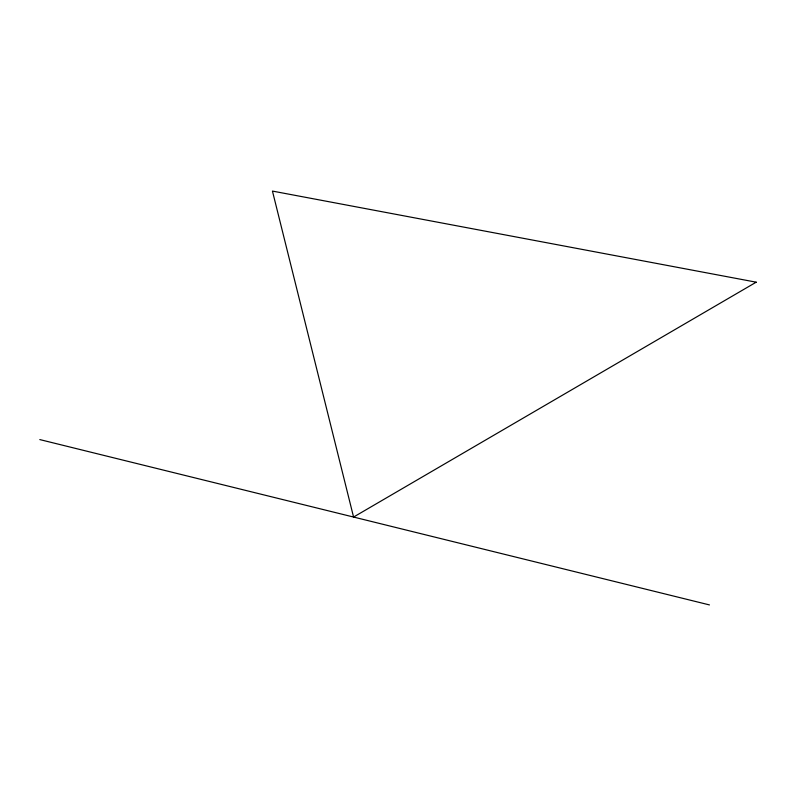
<?xml version="1.0" encoding="UTF-8"?>
<svg xmlns="http://www.w3.org/2000/svg" width="796" height="796" viewBox="0 0 796 796"><rect width="100%" height="100%" fill="white"/><g stroke="black" fill="none" stroke-linecap="round" stroke-linejoin="round"><path stroke-width="1.19" d="M39.8 439.581L709.455 604.92M756.2 282.182L353.573 517.052L272.441 191.08L756.2 282.182"/></g></svg>
